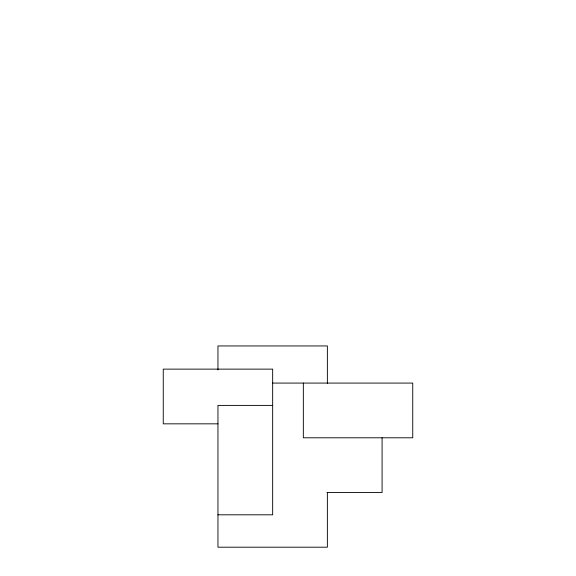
<?xml version="1.0" encoding="UTF-8"?>
<svg xmlns="http://www.w3.org/2000/svg" width="576" height="576" viewBox="0 0 576 576"><rect width="100%" height="100%" fill="white"/><g stroke="black" fill="none" stroke-linecap="round" stroke-linejoin="round"><path stroke-width="0.86" d="M272.664 383.076L412.747 383.076L412.747 437.789L303.336 437.789L303.336 383.076M272.664 405.403L217.958 405.403L217.958 547.2L327.37 547.2L327.37 492.494M217.958 423.835L163.253 423.835L163.253 369.13L272.664 369.13L272.664 514.814L217.958 514.814M326.981 492.494L382.082 492.494L382.082 437.789M327.37 383.609L327.37 345.946L217.958 345.946L217.958 369.9"/></g></svg>
